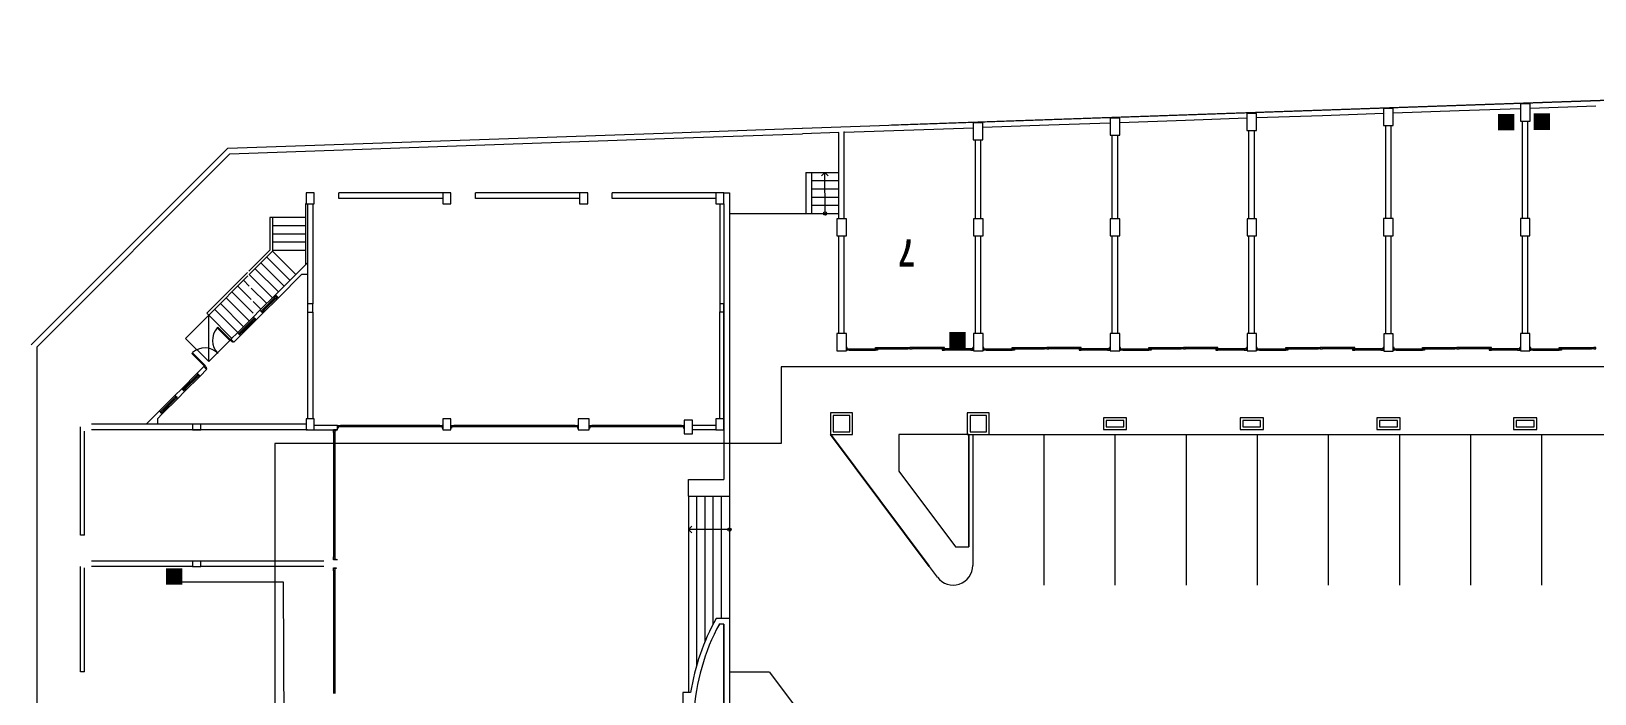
# Model space of a CAD drawing. Header units: inches. Extents: x -35 to 98, y -34 to 46.
# Drawn here: x -35.4 to 21.7, y 16 to 40.2 of the extents above; entities that cross this region are included whole.
import ezdxf

# ---------------------------------------------------------------- set-up
doc = ezdxf.new("R2010")
doc.units = ezdxf.units.IN
doc.header["$MEASUREMENT"] = 0
doc.layers.add('back_bone', color=30, linetype='Continuous', lineweight=9)
doc.layers.add('Estructura', color=8, linetype='Continuous', lineweight=9)
doc.layers.add('MUROS RETENCION', color=3, linetype='Continuous')
doc.layers.add('RACK01', color=7, linetype='Continuous')
doc.styles.add('STYLE3', font='impact.ttf', dxfattribs={"height": 0.006})

msp = doc.modelspace()

# ---------------------------------------------------------------- hatches: boundary and pattern name
at = {"layer": 'RACK01'}
h = msp.add_hatch(color=256, dxfattribs=at)
h.dxf.hatch_style = 1
h.paths.add_polyline_path([(18.196, 37.175), (18.196, 36.575), (18.796, 36.575), (18.796, 37.175)])
h = msp.add_hatch(color=256, dxfattribs=at)
h.dxf.hatch_style = 1
h.paths.add_polyline_path([(19.498, 37.193), (19.498, 36.593), (20.098, 36.593), (20.098, 37.193)])
h = msp.add_hatch(color=256, dxfattribs=at)
h.dxf.hatch_style = 1
h.paths.add_polyline_path([(-1.872, 29.211), (-1.872, 28.611), (-1.272, 28.611), (-1.272, 29.211)])
h = msp.add_hatch(color=256, dxfattribs=at)
h.dxf.hatch_style = 1
h.paths.add_polyline_path([(-30.512, 20.575), (-30.512, 19.975), (-29.912, 19.975), (-29.912, 20.575)])

# ---------------------------------------------------------------- linework, layer by layer
at = {"layer": 'back_bone', "color": 6}
for p, q in [((-26.21, 20.067), (-29.914, 20.067)), ((-26.091, -10.387), (-26.21, 20.067))]:
    msp.add_line(p, q, dxfattribs=at)
at = {"layer": 'back_bone'}
for points in [[(29.378, 37.587), (29.378, 27.939), (-8.02, 27.933), (-8.02, 25.132), (-26.524, 25.132), (-26.524, 20.663), (-26.524, 20.534)], [(-26.524, 20.534), (-26.524, -10.68), (-18.078, -10.68), (-18.078, -15.654)]]:
    msp.add_lwpolyline(points, dxfattribs=at)
at = {"layer": 'Estructura'}
for p, q in [((94.744, 40.194), (-3.978, 36.763)), ((-7.238, 36.65), (79.291, 39.657)), ((14.011, 37.188), (11.773, 37.11)), ((14.091, 37.191), (14.091, 37.191)), ((16.773, 37.284), (14.361, 37.2)), ((19.017, 37.362), (16.773, 37.284)), ((21.773, 37.458), (19.367, 37.374)), ((-11.971, 36.485), (-7.244, 36.65)), ((-5.709, 36.503, 2), (-0.983, 36.664)), ((1.773, 36.763), (-0.64, 36.679)), ((4.015, 36.841), (1.773, 36.763)), ((6.773, 36.937), (4.365, 36.853)), ((9.017, 37.015), (6.773, 36.937)), ((11.773, 37.11), (9.367, 37.027)), ((14.091, 33.348), (14.091, 36.738)), ((14.291, 33.348), (14.291, 36.738)), ((19.091, 33.348), (19.091, 36.912)), ((19.291, 33.348), (19.291, 36.912)), ((-28.254, 35.919), (-11.971, 36.485)), ((-28.169, 35.722), (-11.945, 36.286)), ((-11.945, 36.286), (-7.238, 36.45)), ((-5.909, 36.495), (-7.238, 36.45)), ((-5.909, 36.043), (-5.909, 36.495)), ((-5.909, 33.348), (-5.909, 36.043)), ((-5.709, 36.043), (-5.709, 36.503)), ((-5.709, 36.503), (-5.709, 36.503)), ((-5.709, 36.503, 2), (-5.709, 36.503, 2)), ((-5.709, 33.348), (-5.709, 36.043)), ((-0.909, 33.348), (-0.909, 36.217)), ((-0.709, 33.348), (-0.709, 36.217)), ((4.091, 33.348), (4.091, 36.391)), ((4.291, 33.348), (4.291, 36.391)), ((9.091, 33.348), (9.091, 36.565)), ((9.291, 33.348), (9.291, 36.565)), ((-35.436, 28.738), (-28.254, 35.919)), ((-35.236, 28.655), (-28.169, 35.722)), ((-7.109, 35.039), (-6.909, 35.039)), ((-7.109, 35.039), (-7.109, 33.539)), ((-6.909, 35.039), (-6.909, 33.539)), ((-6.909, 35.039), (-5.909, 35.039)), ((-6.414, 35.036), (-6.537, 34.913)), ((-6.409, 33.536), (-6.414, 35.036)), ((-6.414, 35.036), (-6.291, 34.914)), ((-6.909, 34.739), (-5.909, 34.739)), ((-6.909, 34.439), (-5.909, 34.439)), ((-25.413, 33.889), (-25.413, 31.659)), ((-25.389, 33.889), (-25.413, 33.889)), ((-25.339, 33.889), (-25.338, 30.237)), ((-25.139, 33.889), (-25.138, 30.237)), ((-20.389, 34.289), (-24.189, 34.289)), ((-24.189, 34.089), (-24.189, 34.289)), ((-20.389, 34.089), (-24.189, 34.089)), ((-15.389, 34.289), (-19.189, 34.289)), ((-19.189, 34.089), (-19.189, 34.289)), ((-15.389, 34.089), (-19.189, 34.089)), ((-10.408, 34.289), (-14.189, 34.289)), ((-10.408, 34.089), (-14.189, 34.089)), ((-10.258, 33.889), (-10.258, 30.238)), ((-10.108, 34.289), (-9.908, 34.289)), ((-10.108, 33.889), (-10.108, 30.238)), ((-9.908, 34.289), (-9.908, 23.214)), ((-6.909, 34.139), (-5.909, 34.139)), ((-6.909, 33.839), (-5.909, 33.839)), ((-26.713, 33.387), (-26.713, 32.198)), ((-26.613, 33.387), (-26.713, 33.387)), ((-26.613, 33.387), (-26.613, 32.156)), ((-25.413, 33.387), (-26.613, 33.387)), ((-10.108, 33.539), (-10.108, 23.814)), ((-9.908, 33.539), (-7.009, 33.539)), ((-7.109, 33.539), (-6.909, 33.539)), ((-6.909, 33.539), (-5.909, 33.539)), ((-25.413, 33.087), (-26.613, 33.087)), ((-25.413, 32.787), (-26.613, 32.787)), ((-27.479, 31.432), (-26.713, 32.198)), ((-27.462, 31.308), (-26.613, 32.156)), ((-25.413, 32.487), (-26.613, 32.487)), ((-25.413, 32.187), (-26.613, 32.187)), ((-25.765, 31.308), (-26.613, 32.156)), ((-35.236, 28.655), (-35.236, -9.306)), ((-1.159, 25.457), (-3.709, 25.457)), ((-3.709, 25.457), (-3.709, 24.121)), ((-1.159, 25.457), (-1.159, 21.357)), ((-1.009, 25.457), (79.191, 25.457)), ((-1.009, 25.457), (-1.009, 20.677)), ((1.591, 25.457), (1.591, 19.957)), ((4.191, 25.457), (4.191, 19.957)), ((6.791, 25.457), (6.791, 19.957)), ((9.391, 25.457), (9.391, 19.957)), ((11.991, 25.457), (11.991, 19.957)), ((14.591, 25.457), (14.591, 19.957)), ((17.191, 25.457), (17.191, 19.957)), ((19.791, 25.457), (19.791, 19.957)), ((-3.709, 24.121), (-1.638, 21.357)), ((-11.408, 23.814), (-10.108, 23.814)), ((-11.408, 23.214), (-11.408, 23.814)), ((-11.408, 23.214), (-11.408, 16.037)), ((-11.408, 23.214), (-9.908, 23.214)), ((-11.108, 23.214), (-11.108, 17.022)), ((-10.808, 23.214), (-10.808, 17.883)), ((-10.508, 23.214), (-10.508, 18.527)), ((-10.208, 23.214), (-10.208, 18.737)), ((-33.486, 21.787), (-33.636, 21.787)), ((-11.408, 21.988), (-11.285, 22.111)), ((-9.908, 21.988), (-11.408, 21.988)), ((-11.408, 21.988), (-11.285, 21.865)), ((-1.638, 21.357), (-1.159, 21.357)), ((-29.536, 20.837), (-33.236, 20.837)), ((-29.536, 20.637), (-33.236, 20.637)), ((-24.736, 20.837), (-29.236, 20.837)), ((-24.736, 20.637), (-29.236, 20.637)), ((-2.599, 20.638), (-2.305, 20.246)), ((-9.908, 18.737), (-10.394, 18.737)), ((-10.108, 18.537), (-10.276, 18.537)), ((-33.636, 16.787), (-33.636, 17.787)), ((-33.636, 17.787), (-33.636, 17.787)), ((-33.486, 16.787), (-33.636, 16.787)), ((-33.636, 16.787), (-33.636, 16.787)), ((-8.438, 16.776), (-9.908, 16.776)), ((-8.438, 16.776), (-3.869, 10.676)), ((-11.325, 16.037), (-11.608, 16.037)), ((-11.608, 16.037), (-11.608, 15.437))]:
    msp.add_line(p, q, dxfattribs=at)
at = {"layer": 'Estructura', "color": 251, "true_color": 0x636466}
for p, q in [((-14.189, 34.089), (-14.189, 34.289)), ((-5.909, 29.147), (-5.909, 32.718)), ((-5.709, 29.147), (-5.709, 32.718)), ((-0.909, 29.147), (-0.909, 32.718)), ((-0.709, 29.147), (-0.709, 32.718)), ((4.091, 29.147), (4.091, 32.718)), ((4.291, 29.147), (4.291, 32.718)), ((9.091, 29.147), (9.091, 32.718)), ((9.291, 29.147), (9.291, 32.718)), ((14.091, 29.147), (14.091, 32.718)), ((14.291, 29.147), (14.291, 32.718)), ((19.091, 29.147), (19.091, 32.718)), ((19.291, 29.147), (19.291, 32.718)), ((-26.401, 30.672), (-27.249, 31.52)), ((-26.189, 30.884), (-27.037, 31.732)), ((-25.977, 31.096), (-26.825, 31.944)), ((-29.017, 29.894), (-27.532, 31.379)), ((-28.947, 29.823), (-27.515, 31.255)), ((-27.391, 30.389), (-27.886, 30.884)), ((-27.462, 30.884), (-27.674, 31.096)), ((-26.613, 30.459), (-27.462, 31.308)), ((-27.462, 29.611), (-28.31, 30.459)), ((-27.32, 29.894), (-28.098, 30.672)), ((-26.825, 30.247), (-27.391, 30.813)), ((-27.037, 30.035), (-27.32, 30.318)), ((-26.544, 30.454), (-26.962, 30.038)), ((-26.528, 30.438), (-26.946, 30.022)), ((-26.527, 30.437), (-26.945, 30.02)), ((-26.511, 30.421), (-26.929, 30.004)), ((-28.947, 29.823), (-29.795, 28.974)), ((-28.947, 29.823), (-29.017, 29.894)), ((-28.098, 28.974), (-28.947, 29.823)), ((-28.947, 28.126), (-28.947, 29.823)), ((-27.886, 29.187), (-28.734, 30.035)), ((-27.674, 29.399), (-28.522, 30.247)), ((-25.338, 29.937), (-25.339, 26.037)), ((-25.138, 29.937), (-25.139, 26.037)), ((-10.259, 26.037), (-10.258, 29.938)), ((-10.109, 25.937), (-10.108, 29.938)), ((-27.357, 29.641), (-27.775, 29.225)), ((-27.341, 29.625), (-27.759, 29.209)), ((-27.34, 29.624), (-27.758, 29.207)), ((-27.324, 29.607), (-27.742, 29.191)), ((-28.947, 28.126), (-29.795, 28.974)), ((-28.098, 28.974), (-28.947, 28.126)), ((-28.116, 28.921), (-28.133, 28.904)), ((-28.133, 28.904), (-28.106, 28.877)), ((-28.045, 28.851), (-28.116, 28.921)), ((-28.098, 28.885), (-28.116, 28.868)), ((-28.097, 28.849), (-28.116, 28.868)), ((-28.098, 28.885), (-28.084, 28.871)), ((-28.092, 28.863), (-28.084, 28.871)), ((-28.092, 28.863), (-28.072, 28.843)), ((-28.08, 28.85), (-28.083, 28.847)), ((-28.072, 28.843), (-28.07, 28.845)), ((-28.053, 28.846), (-28.051, 28.848)), ((-28.051, 28.848), (-28.049, 28.846)), ((-28.049, 28.846), (-28.045, 28.851)), ((-5.63, 28.517), (-5.63, 28.667)), ((-5.525, 28.59), (-4.567, 28.59)), ((-4.487, 28.643), (-3.385, 28.643)), ((-4.487, 28.62), (-3.385, 28.62)), ((-4.487, 28.618), (-3.385, 28.618)), ((-4.487, 28.595), (-3.385, 28.595)), ((-2.123, 28.643), (-3.225, 28.643)), ((-2.123, 28.62), (-3.225, 28.62)), ((-2.123, 28.618), (-3.225, 28.618)), ((-2.123, 28.595), (-3.225, 28.595)), ((-1.085, 28.59), (-2.043, 28.59)), ((-0.98, 28.517), (-0.98, 28.667)), ((-0.63, 28.517), (-0.63, 28.667)), ((-0.525, 28.59), (0.433, 28.59)), ((0.513, 28.643), (1.615, 28.643)), ((0.513, 28.62), (1.615, 28.62)), ((0.513, 28.618), (1.615, 28.618)), ((0.513, 28.595), (1.615, 28.595)), ((2.877, 28.643), (1.775, 28.643)), ((2.877, 28.62), (1.775, 28.62)), ((2.877, 28.618), (1.775, 28.618)), ((2.877, 28.595), (1.775, 28.595)), ((3.915, 28.59), (2.957, 28.59)), ((4.02, 28.517), (4.02, 28.667)), ((4.37, 28.517), (4.37, 28.667)), ((4.475, 28.59), (5.433, 28.59)), ((5.513, 28.643), (6.615, 28.643)), ((5.513, 28.62), (6.615, 28.62)), ((5.513, 28.618), (6.615, 28.618)), ((5.513, 28.595), (6.615, 28.595)), ((7.877, 28.643), (6.775, 28.643)), ((7.877, 28.62), (6.775, 28.62)), ((7.877, 28.618), (6.775, 28.618)), ((7.877, 28.595), (6.775, 28.595)), ((8.915, 28.59), (7.957, 28.59)), ((9.02, 28.517), (9.02, 28.667)), ((9.37, 28.517), (9.37, 28.667)), ((9.475, 28.59), (10.433, 28.59)), ((10.513, 28.643), (11.615, 28.643)), ((10.513, 28.62), (11.615, 28.62)), ((10.513, 28.618), (11.615, 28.618)), ((10.513, 28.595), (11.615, 28.595)), ((12.877, 28.643), (11.775, 28.643)), ((12.877, 28.62), (11.775, 28.62)), ((12.877, 28.618), (11.775, 28.618)), ((12.877, 28.595), (11.775, 28.595)), ((13.915, 28.59), (12.957, 28.59)), ((14.02, 28.517), (14.02, 28.667)), ((14.37, 28.517), (14.37, 28.667)), ((14.475, 28.59), (15.433, 28.59)), ((15.513, 28.643), (16.615, 28.643)), ((15.513, 28.62), (16.615, 28.62)), ((15.513, 28.618), (16.615, 28.618)), ((15.513, 28.595), (16.615, 28.595)), ((17.877, 28.643), (16.775, 28.643)), ((17.877, 28.62), (16.775, 28.62)), ((17.877, 28.618), (16.775, 28.618)), ((17.877, 28.595), (16.775, 28.595)), ((18.915, 28.59), (17.957, 28.59)), ((19.02, 28.517), (19.02, 28.667)), ((19.37, 28.517), (19.37, 28.667)), ((19.475, 28.59), (20.433, 28.59)), ((20.513, 28.643), (21.615, 28.643)), ((20.513, 28.62), (21.615, 28.62)), ((20.513, 28.618), (21.615, 28.618)), ((20.513, 28.595), (21.615, 28.595)), ((-5.525, 28.567), (-4.567, 28.567)), ((-5.525, 28.565), (-4.567, 28.565)), ((-5.525, 28.543), (-4.567, 28.543)), ((-1.085, 28.567), (-2.043, 28.567)), ((-1.085, 28.565), (-2.043, 28.565)), ((-1.085, 28.543), (-2.043, 28.543)), ((-0.525, 28.567), (0.433, 28.567)), ((-0.525, 28.565), (0.433, 28.565)), ((-0.525, 28.543), (0.433, 28.543)), ((3.915, 28.567), (2.957, 28.567)), ((3.915, 28.565), (2.957, 28.565)), ((3.915, 28.543), (2.957, 28.543)), ((4.475, 28.567), (5.433, 28.567)), ((4.475, 28.565), (5.433, 28.565)), ((4.475, 28.543), (5.433, 28.543)), ((8.915, 28.567), (7.957, 28.567)), ((8.915, 28.565), (7.957, 28.565)), ((8.915, 28.543), (7.957, 28.543)), ((9.475, 28.567), (10.433, 28.567)), ((9.475, 28.565), (10.433, 28.565)), ((9.475, 28.543), (10.433, 28.543)), ((13.915, 28.567), (12.957, 28.567)), ((13.915, 28.565), (12.957, 28.565)), ((13.915, 28.543), (12.957, 28.543)), ((14.475, 28.567), (15.433, 28.567)), ((14.475, 28.565), (15.433, 28.565)), ((14.475, 28.543), (15.433, 28.543)), ((18.915, 28.567), (17.957, 28.567)), ((18.915, 28.565), (17.957, 28.565)), ((18.915, 28.543), (17.957, 28.543)), ((19.475, 28.567), (20.433, 28.567)), ((19.475, 28.565), (20.433, 28.565)), ((19.475, 28.543), (20.433, 28.543)), ((-29.408, 27.59), (-29.826, 27.174)), ((-29.392, 27.574), (-29.81, 27.158)), ((-29.391, 27.573), (-29.808, 27.156)), ((-29.374, 27.557), (-29.792, 27.14)), ((-29.106, 27.931), (-29.088, 27.949)), ((-29.035, 27.861), (-29.106, 27.931)), ((-29.088, 27.949), (-29.061, 27.922)), ((-29.07, 27.914), (-29.052, 27.931)), ((-29.07, 27.914), (-29.055, 27.9)), ((-29.047, 27.908), (-29.055, 27.9)), ((-29.033, 27.912), (-29.052, 27.931)), ((-29.047, 27.908), (-29.027, 27.888)), ((-29.03, 27.865), (-29.035, 27.861)), ((-29.034, 27.895), (-29.031, 27.898)), ((-29.03, 27.868), (-29.032, 27.867)), ((-29.032, 27.867), (-29.03, 27.865)), ((-29.027, 27.888), (-29.029, 27.886)), ((-30.221, 26.777), (-30.639, 26.361)), ((-30.205, 26.761), (-30.623, 26.345)), ((-30.204, 26.76), (-30.622, 26.343)), ((-30.188, 26.744), (-30.606, 26.327)), ((-29.538, 25.837), (-33.236, 25.837)), ((-25.389, 25.837), (-29.538, 25.837)), ((-20.494, 25.787), (-24.131, 25.787)), ((-20.494, 25.74), (-24.131, 25.74)), ((-15.544, 25.787), (-19.984, 25.787)), ((-15.544, 25.74), (-19.984, 25.74)), ((-11.663, 25.787), (-14.934, 25.787)), ((-11.663, 25.74), (-14.934, 25.74)), ((-10.409, 25.787), (-11.258, 25.787)), ((-29.538, 25.637), (-33.236, 25.637)), ((-25.339, 25.637), (-29.538, 25.637)), ((-24.236, 25.637), (-24.386, 25.637)), ((-24.386, 25.532), (-24.386, 20.992)), ((-24.338, 25.532), (-24.338, 20.992)), ((-10.409, 25.637), (-11.258, 25.637)), ((-24.236, 20.887), (-24.386, 20.887)), ((-24.386, 20.482), (-24.386, 15.992)), ((-24.338, 20.482), (-24.338, 15.992))]:
    msp.add_line(p, q, dxfattribs=at)
at = {"layer": 'Estructura', "color": 251, "linetype": 'Continuous', "true_color": 0x636466}
for p, q in [((-28.027, 28.833), (-28.133, 28.939)), ((-29.017, 27.843), (-29.123, 27.949))]:
    msp.add_line(p, q, dxfattribs=at)
at = {"layer": 'Estructura', "linetype": 'Continuous'}
for p, q in [((-9.908, 23.214), (-9.908, 18.737)), ((-10.108, 18.537), (-10.108, -14.963)), ((-9.908, 18.737), (-9.908, -15.163))]:
    msp.add_line(p, q, dxfattribs=at)
at = {"layer": 'Estructura'}
for points in [[(9.367, 37.194), (9.017, 37.194), (9.017, 36.564), (9.367, 36.564)], [(14.361, 37.376), (14.011, 37.376), (14.011, 36.746), (14.361, 36.746)], [(19.367, 37.539), (19.017, 37.539), (19.017, 36.909), (19.367, 36.909)], [(-0.64, 36.854), (-0.99, 36.854), (-0.99, 36.224), (-0.64, 36.224)], [(4.365, 37.025), (4.015, 37.025), (4.015, 36.395), (4.365, 36.395)], [(-25.089, 34.289), (-25.389, 34.289), (-25.389, 33.889), (-25.089, 33.889)], [(-20.089, 34.289), (-20.389, 34.289), (-20.389, 33.889), (-20.089, 33.889)], [(-10.108, 34.289), (-10.408, 34.289), (-10.408, 33.889), (-10.108, 33.889)], [(-5.63, 33.347), (-5.98, 33.347), (-5.98, 32.717), (-5.63, 32.717)], [(-0.63, 33.347), (-0.98, 33.347), (-0.98, 32.717), (-0.63, 32.717)], [(4.37, 33.347), (4.02, 33.347), (4.02, 32.717), (4.37, 32.717)], [(9.37, 33.347), (9.02, 33.347), (9.02, 32.717), (9.37, 32.717)], [(14.364, 33.35), (14.014, 33.35), (14.014, 32.72), (14.364, 32.72)], [(19.366, 33.349), (19.016, 33.349), (19.016, 32.719), (19.366, 32.719)], [(-5.409, 26.257), (-6.209, 26.257), (-6.209, 25.457), (-5.409, 25.457)], [(-5.509, 26.157), (-6.109, 26.157), (-6.109, 25.557), (-5.509, 25.557)], [(-0.409, 26.257), (-1.209, 26.257), (-1.209, 25.457), (-0.409, 25.457)], [(-0.509, 26.157), (-1.109, 26.157), (-1.109, 25.557), (-0.509, 25.557)], [(4.616, 25.647), (4.616, 26.067), (3.766, 26.067), (3.766, 25.647)], [(4.516, 25.747), (4.516, 25.967), (3.866, 25.967), (3.866, 25.747)], [(9.616, 25.647), (9.616, 26.067), (8.766, 26.067), (8.766, 25.647)], [(9.516, 25.747), (9.516, 25.967), (8.866, 25.967), (8.866, 25.747)], [(14.616, 25.647), (14.616, 26.067), (13.766, 26.067), (13.766, 25.647)], [(14.516, 25.747), (14.516, 25.967), (13.866, 25.967), (13.866, 25.747)], [(19.616, 25.647), (19.616, 26.067), (18.766, 26.067), (18.766, 25.647)], [(19.516, 25.747), (19.516, 25.967), (18.866, 25.967), (18.866, 25.747)], [(-3.709, 25.457), (-3.709, 24.121), (-1.638, 21.357), (-1.159, 21.357), (-1.159, 25.457)], [(-29.536, 20.837), (-29.536, 20.637), (-29.236, 20.637), (-29.236, 20.837)]]:
    msp.add_lwpolyline(points, close=True, dxfattribs=at)
at = {"layer": 'Estructura', "color": 251, "true_color": 0x636466}
for points in [[(-15.089, 34.289), (-15.389, 34.289), (-15.389, 33.889), (-15.089, 33.889)], [(-26.454, 30.477), (-26.511, 30.421), (-26.544, 30.454), (-26.488, 30.511)], [(-26.427, 30.485), (-26.48, 30.538), (-26.497, 30.521), (-26.444, 30.468)], [(-26.993, 29.92), (-27.046, 29.973), (-27.028, 29.991), (-26.975, 29.938)], [(-26.929, 30.004), (-26.985, 29.948), (-27.019, 29.981), (-26.962, 30.038)], [(-25.138, 30.237), (-25.338, 30.237), (-25.338, 29.937), (-25.138, 29.937)], [(-10.108, 30.238), (-10.258, 30.238), (-10.258, 29.938), (-10.108, 29.938)], [(-28.133, 28.904), (-28.611, 29.381), (-28.635, 29.356), (-28.158, 28.879)], [(-27.806, 29.107), (-27.859, 29.16), (-27.842, 29.178), (-27.789, 29.125)], [(-27.742, 29.191), (-27.798, 29.134), (-27.832, 29.168), (-27.775, 29.225)], [(-27.267, 29.664), (-27.324, 29.607), (-27.357, 29.641), (-27.301, 29.698)], [(-27.24, 29.672), (-27.293, 29.725), (-27.311, 29.707), (-27.258, 29.654)], [(-5.63, 29.147), (-5.98, 29.147), (-5.98, 28.517), (-5.63, 28.517)], [(-5.63, 28.643), (-5.63, 28.543), (-5.605, 28.543), (-5.605, 28.643)], [(-5.605, 28.59), (-5.525, 28.59), (-5.525, 28.543), (-5.605, 28.543)], [(-4.567, 28.643), (-4.487, 28.643), (-4.487, 28.595), (-4.567, 28.595)], [(-4.567, 28.59), (-4.487, 28.59), (-4.487, 28.543), (-4.567, 28.543)], [(-3.385, 28.643), (-3.305, 28.643), (-3.305, 28.595), (-3.385, 28.595)], [(-3.225, 28.643), (-3.305, 28.643), (-3.305, 28.595), (-3.225, 28.595)], [(-2.043, 28.643), (-2.123, 28.643), (-2.123, 28.595), (-2.043, 28.595)], [(-2.043, 28.59), (-2.123, 28.59), (-2.123, 28.543), (-2.043, 28.543)], [(-1.005, 28.59), (-1.085, 28.59), (-1.085, 28.543), (-1.005, 28.543)], [(-0.98, 28.643), (-0.98, 28.543), (-1.005, 28.543), (-1.005, 28.643)], [(-0.63, 29.147), (-0.98, 29.147), (-0.98, 28.517), (-0.63, 28.517)], [(-0.63, 28.643), (-0.63, 28.543), (-0.605, 28.543), (-0.605, 28.643)], [(-0.605, 28.59), (-0.525, 28.59), (-0.525, 28.543), (-0.605, 28.543)], [(0.433, 28.643), (0.513, 28.643), (0.513, 28.595), (0.433, 28.595)], [(0.433, 28.59), (0.513, 28.59), (0.513, 28.543), (0.433, 28.543)], [(1.615, 28.643), (1.695, 28.643), (1.695, 28.595), (1.615, 28.595)], [(1.775, 28.643), (1.695, 28.643), (1.695, 28.595), (1.775, 28.595)], [(2.957, 28.643), (2.877, 28.643), (2.877, 28.595), (2.957, 28.595)], [(2.957, 28.59), (2.877, 28.59), (2.877, 28.543), (2.957, 28.543)], [(3.995, 28.59), (3.915, 28.59), (3.915, 28.543), (3.995, 28.543)], [(4.02, 28.643), (4.02, 28.543), (3.995, 28.543), (3.995, 28.643)], [(4.37, 29.147), (4.02, 29.147), (4.02, 28.517), (4.37, 28.517)], [(4.37, 28.643), (4.37, 28.543), (4.395, 28.543), (4.395, 28.643)], [(4.395, 28.59), (4.475, 28.59), (4.475, 28.543), (4.395, 28.543)], [(5.433, 28.643), (5.513, 28.643), (5.513, 28.595), (5.433, 28.595)], [(5.433, 28.59), (5.513, 28.59), (5.513, 28.543), (5.433, 28.543)], [(6.615, 28.643), (6.695, 28.643), (6.695, 28.595), (6.615, 28.595)], [(6.775, 28.643), (6.695, 28.643), (6.695, 28.595), (6.775, 28.595)], [(7.957, 28.643), (7.877, 28.643), (7.877, 28.595), (7.957, 28.595)], [(7.957, 28.59), (7.877, 28.59), (7.877, 28.543), (7.957, 28.543)], [(8.995, 28.59), (8.915, 28.59), (8.915, 28.543), (8.995, 28.543)], [(9.02, 28.643), (9.02, 28.543), (8.995, 28.543), (8.995, 28.643)], [(9.37, 29.147), (9.02, 29.147), (9.02, 28.517), (9.37, 28.517)], [(9.37, 28.643), (9.37, 28.543), (9.395, 28.543), (9.395, 28.643)], [(9.395, 28.59), (9.475, 28.59), (9.475, 28.543), (9.395, 28.543)], [(10.433, 28.643), (10.513, 28.643), (10.513, 28.595), (10.433, 28.595)], [(10.433, 28.59), (10.513, 28.59), (10.513, 28.543), (10.433, 28.543)], [(11.615, 28.643), (11.695, 28.643), (11.695, 28.595), (11.615, 28.595)], [(11.775, 28.643), (11.695, 28.643), (11.695, 28.595), (11.775, 28.595)], [(12.957, 28.643), (12.877, 28.643), (12.877, 28.595), (12.957, 28.595)], [(12.957, 28.59), (12.877, 28.59), (12.877, 28.543), (12.957, 28.543)], [(13.995, 28.59), (13.915, 28.59), (13.915, 28.543), (13.995, 28.543)], [(14.02, 28.643), (14.02, 28.543), (13.995, 28.543), (13.995, 28.643)], [(14.368, 29.14), (14.018, 29.14), (14.018, 28.51), (14.368, 28.51)], [(14.37, 28.643), (14.37, 28.543), (14.395, 28.543), (14.395, 28.643)], [(14.395, 28.59), (14.475, 28.59), (14.475, 28.543), (14.395, 28.543)], [(15.433, 28.643), (15.513, 28.643), (15.513, 28.595), (15.433, 28.595)], [(15.433, 28.59), (15.513, 28.59), (15.513, 28.543), (15.433, 28.543)], [(16.615, 28.643), (16.695, 28.643), (16.695, 28.595), (16.615, 28.595)], [(16.775, 28.643), (16.695, 28.643), (16.695, 28.595), (16.775, 28.595)], [(17.957, 28.643), (17.877, 28.643), (17.877, 28.595), (17.957, 28.595)], [(17.957, 28.59), (17.877, 28.59), (17.877, 28.543), (17.957, 28.543)], [(18.995, 28.59), (18.915, 28.59), (18.915, 28.543), (18.995, 28.543)], [(19.02, 28.643), (19.02, 28.543), (18.995, 28.543), (18.995, 28.643)], [(19.363, 29.148), (19.013, 29.148), (19.013, 28.518), (19.363, 28.518)], [(19.37, 28.643), (19.37, 28.543), (19.395, 28.543), (19.395, 28.643)], [(19.395, 28.59), (19.475, 28.59), (19.475, 28.543), (19.395, 28.543)], [(20.433, 28.643), (20.513, 28.643), (20.513, 28.595), (20.433, 28.595)], [(20.433, 28.59), (20.513, 28.59), (20.513, 28.543), (20.433, 28.543)], [(21.615, 28.643), (21.695, 28.643), (21.695, 28.595), (21.615, 28.595)], [(21.775, 28.643), (21.695, 28.643), (21.695, 28.595), (21.775, 28.595)], [(-29.088, 27.949), (-29.565, 28.426), (-29.54, 28.451), (-29.063, 27.974)], [(-29.318, 27.613), (-29.374, 27.557), (-29.408, 27.59), (-29.352, 27.647)], [(-29.291, 27.621), (-29.344, 27.674), (-29.361, 27.657), (-29.308, 27.604)], [(-29.857, 27.056), (-29.91, 27.109), (-29.892, 27.127), (-29.839, 27.074)], [(-29.792, 27.14), (-29.849, 27.084), (-29.883, 27.117), (-29.826, 27.174)], [(-30.67, 26.243), (-30.723, 26.296), (-30.705, 26.314), (-30.652, 26.261)], [(-30.606, 26.327), (-30.662, 26.271), (-30.696, 26.304), (-30.639, 26.361)], [(-30.131, 26.8), (-30.188, 26.744), (-30.221, 26.777), (-30.165, 26.834)], [(-30.104, 26.808), (-30.157, 26.861), (-30.174, 26.844), (-30.121, 26.791)], [(-29.536, 25.837), (-29.536, 25.637), (-29.236, 25.637), (-29.236, 25.837)], [(-25.089, 26.037), (-25.389, 26.037), (-25.389, 25.637), (-25.089, 25.637)], [(-24.236, 25.687), (-24.236, 25.787), (-24.211, 25.787), (-24.211, 25.687)], [(-24.131, 25.74), (-24.211, 25.74), (-24.211, 25.787), (-24.131, 25.787)], [(-20.414, 25.74), (-20.494, 25.74), (-20.494, 25.787), (-20.414, 25.787)], [(-20.389, 25.687), (-20.389, 25.787), (-20.414, 25.787), (-20.414, 25.687)], [(-20.089, 26.037), (-20.389, 26.037), (-20.389, 25.637), (-20.089, 25.637)], [(-20.089, 25.687), (-20.089, 25.787), (-20.064, 25.787), (-20.064, 25.687)], [(-19.984, 25.74), (-20.064, 25.74), (-20.064, 25.787), (-19.984, 25.787)], [(-15.464, 25.74), (-15.544, 25.74), (-15.544, 25.787), (-15.464, 25.787)], [(-15.439, 25.687), (-15.439, 25.787), (-15.464, 25.787), (-15.464, 25.687)], [(-15.039, 26.037), (-15.439, 26.037), (-15.439, 25.637), (-15.039, 25.637)], [(-15.039, 25.687), (-15.039, 25.787), (-15.014, 25.787), (-15.014, 25.687)], [(-14.934, 25.74), (-15.014, 25.74), (-15.014, 25.787), (-14.934, 25.787)], [(-11.583, 25.74), (-11.663, 25.74), (-11.663, 25.787), (-11.583, 25.787)], [(-11.558, 25.687), (-11.558, 25.787), (-11.583, 25.787), (-11.583, 25.687)], [(-11.258, 25.987), (-11.558, 25.987), (-11.558, 25.487), (-11.258, 25.487)], [(-10.109, 26.037), (-10.409, 26.037), (-10.409, 25.637), (-10.109, 25.637)], [(-24.286, 25.637), (-24.386, 25.637), (-24.386, 25.612), (-24.286, 25.612)], [(-24.338, 25.612), (-24.338, 25.532), (-24.386, 25.532), (-24.386, 25.612)], [(-24.338, 20.992), (-24.338, 20.912), (-24.386, 20.912), (-24.386, 20.992)], [(-24.286, 20.887), (-24.386, 20.887), (-24.386, 20.912), (-24.286, 20.912)], [(-24.386, 20.587), (-24.286, 20.587), (-24.286, 20.562), (-24.386, 20.562)], [(-24.338, 20.562), (-24.338, 20.482), (-24.386, 20.482), (-24.386, 20.562)]]:
    msp.add_lwpolyline(points, close=True, dxfattribs=at)
for points in [[(-26.507, 30.565), (-25.339, 31.734)], [(-26.401, 30.459), (-25.539, 31.322), (-25.339, 31.322)], [(-27.073, 30), (-26.507, 30.565)], [(-26.967, 29.894), (-26.401, 30.459)], [(-26.401, 30.459), (-26.507, 30.565)], [(-27.886, 29.187), (-27.32, 29.752)], [(-27.32, 29.752), (-27.073, 30)], [(-27.214, 29.646), (-27.32, 29.752)], [(-27.214, 29.646), (-26.967, 29.894)], [(-26.967, 29.894), (-27.073, 30)], [(-27.886, 29.187), (-28.133, 28.939)], [(-27.78, 29.081), (-27.886, 29.187)], [(-27.78, 29.081), (-27.214, 29.646)], [(-27.78, 29.081), (-28.027, 28.833)], [(-29.371, 27.702), (-29.936, 27.136)], [(-29.265, 27.596), (-29.83, 27.03)], [(-29.123, 27.949), (-29.371, 27.702)], [(-29.265, 27.596), (-29.371, 27.702)], [(-29.017, 27.843), (-29.265, 27.596)], [(-30.184, 26.888), (-30.75, 26.323)], [(-29.936, 27.136), (-30.184, 26.888)], [(-30.078, 26.782), (-30.184, 26.888)], [(-29.83, 27.03), (-30.078, 26.782)], [(-29.83, 27.03), (-29.936, 27.136)], [(-30.75, 26.323), (-31.235, 25.837)], [(-30.644, 26.217), (-30.75, 26.323)], [(-30.078, 26.782), (-30.644, 26.217)], [(-30.644, 26.217), (-30.823, 26.037), (-30.823, 25.837)], [(-25.139, 25.637), (-24.236, 25.637), (-24.236, 25.787), (-25.089, 25.787)]]:
    msp.add_lwpolyline(points, dxfattribs=at)
for points in [[(-28.062, 28.846, -0.002978), (-28.062, 28.846, -0.003273)], [(-29.03, 27.878, 0.002978), (-29.03, 27.878, 0.003273)]]:
    msp.add_lwpolyline(points, format="xyb", close=True, dxfattribs=at)
at = {"layer": 'Estructura'}
for points in [[(-33.636, 21.787), (-33.636, 25.737)], [(-33.486, 21.787), (-33.486, 25.587)], [(-33.636, 16.787), (-33.636, 20.637)], [(-33.486, 16.787), (-33.486, 20.587)]]:
    msp.add_lwpolyline(points, dxfattribs=at)
msp.add_lwpolyline([(-11.208, -14.963, -0.024072), (-10.108, -14.963), (-10.108, -14.343), (-10.108, 18.537), (-10.276, 18.537, 0.109172), (-11.208, 15.259)], format="xyb", close=True, dxfattribs=at)
for centre in [(-6.409, 33.536), (-9.908, 21.988)]:
    msp.add_circle(centre, 0.0621, dxfattribs=at)
at = {"layer": 'Estructura', "color": 251, "true_color": 0x636466}
for centre, radius, start, end in [((-28.133, 28.904), 0.676, 138.0189, 224.9804), ((-29.088, 27.949), 0.676, 45.0196, 131.9811), ((-28.095, 28.846), 0.003, 43.5001, 110.1562), ((-28.089, 28.852), 0.00594, 226.4219, 291.1633), ((-28.086, 28.845), 0.00173, 95.5697, 111.1633), ((-28.084, 28.843), 0.00385, 63.7198, 125.1554), ((-28.067, 28.853), 0.00915, 252.1523, 306.1724), ((-28.057, 28.839), 0.00832, 57.817, 125.4561), ((-29.03, 27.911), 0.003, 159.8438, 226.4999), ((-29.036, 27.905), 0.00594, 338.8367, 43.5781), ((-29.028, 27.9), 0.00385, 144.8446, 206.2802), ((-29.023, 27.873), 0.00832, 144.5439, 212.183), ((-29.029, 27.902), 0.00173, 158.8367, 174.4303), ((-29.038, 27.883), 0.00915, 323.8276, 17.8477)]:
    msp.add_arc(centre, radius, start, end, dxfattribs=at)
at = {"layer": 'Estructura'}
for centre, radius, start, end in [((-1.728, 20.677), 0.72, 216.8362, 0), ((-3.323, 14.789), 8.099, 150.824, 171.1351), ((-3.323, 14.789), 7.899, 151.6721, 176.5938)]:
    msp.add_arc(centre, radius, start, end, dxfattribs=at)
msp.add_point((-5.709, 36.503, 4), dxfattribs=at)
at = {"layer": 'MUROS RETENCION', "color": 251, "true_color": 0x636466}
msp.add_line((-2.599, 20.638), (-6.209, 25.457), dxfattribs=at)

# ---------------------------------------------------------------- texts
at = {"layer": 'Estructura', "style": 'STYLE3'}
msp.add_text('7', height=1, rotation=179.678, dxfattribs=at).set_placement((-3.123, 32.591))

doc.saveas('drawing.dxf')
